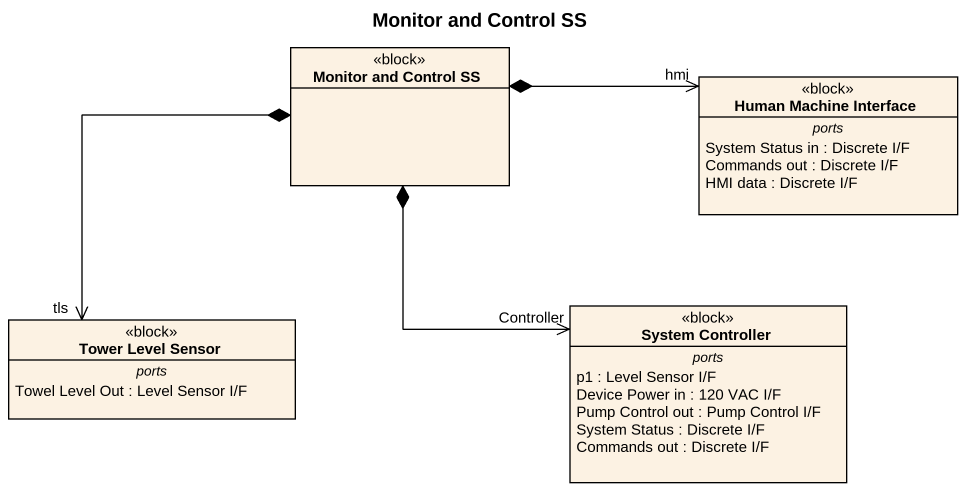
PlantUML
@startuml
title Monitor and Control SS
hide circle
hide empty members
class "Monitor and Control SS" as Monitor_and_Control_SS <<block>>
class "Human Machine Interface" as Human_Machine_Interface <<block>> {
  -- ports --
  System Status in : Discrete I/F
  Commands out : Discrete I/F
  HMI data : Discrete I/F
}
class "Tower Level Sensor" as Tower_Level_Sensor <<block>> {
  -- ports --
  Towel Level Out : Level Sensor I/F
}
class "System Controller" as System_Controller <<block>> {
  -- ports --
  p1 : Level Sensor I/F
  Device Power in : 120 VAC I/F
  Pump Control out : Pump Control I/F
  System Status : Discrete I/F
  Commands out : Discrete I/F
}
Monitor_and_Control_SS *-right-> "hmi" Human_Machine_Interface
Monitor_and_Control_SS *--> "tls" Tower_Level_Sensor
Monitor_and_Control_SS *--> "Controller" System_Controller
@enduml
